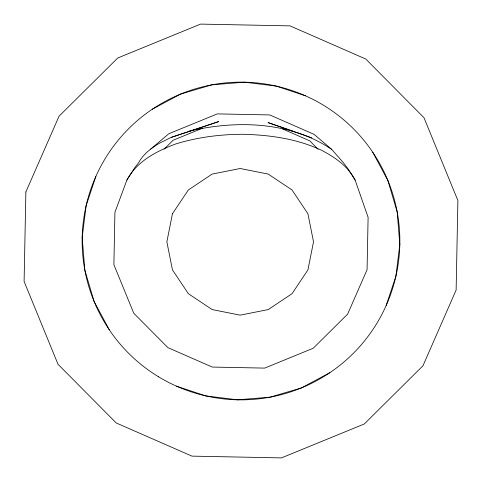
<?xml version="1.0" encoding="UTF-8"?>
<svg xmlns="http://www.w3.org/2000/svg" width="482" height="482" viewBox="0 0 482 482"><rect width="100%" height="100%" fill="white"/><g stroke="black" fill="none" stroke-linecap="round" stroke-linejoin="round"><path stroke-width="0.72" d="M95.822 176.502L86.115 205.694L82.181 237.499L84.832 270.119L94.111 301.497L109.245 329.748M386.178 305.498L395.885 276.307L399.819 244.501L397.168 211.881L387.889 180.503L372.755 152.252M171.212 137.388L218.738 121.578L171.212 137.388L159.94 142.955A138.924 53.966 0 0 0 138.78 162.506L134.562 168.013L126.868 180.141L114.933 212.267L113.891 264.696L133.761 313.234L167.881 347.636L212.267 367.067L264.696 368.109L313.234 348.239L347.636 314.119L367.067 269.733L368.109 217.304L355.132 180.141L348.058 168.887L343.22 162.506L331.652 149.36L314.119 134.364L269.733 114.933L217.304 113.891L168.766 133.761L150.673 149.107M126.868 180.141C136.731 161.331 156.536 151.125 175.659 143.985C197.518 137.201 220.358 134.339 243.211 134.273C270.131 135.002 297.514 138.816 322.036 150.498C335.267 157.536 348.197 166.404 355.132 180.141M164.127 149.179L173.134 140.244L202.151 128.363M152.252 109.245L180.503 94.111L211.881 84.832L244.501 82.181L276.307 86.115L305.498 95.822M329.748 372.755L301.497 387.889L270.119 397.168L237.499 399.819L205.694 395.885L176.502 386.178M189.101 131.164C236.3 120.018 290.309 121.392 331.652 149.36M292.899 131.164L267.998 122.561L311.758 137.81M282.356 128.845L309.703 140.81L318.108 149.287M25.877 191.963L24.1 281.44L58.003 364.259L116.222 422.967L191.963 456.123L281.44 457.9L364.259 423.997L422.967 365.778L456.123 290.037L457.9 200.56L423.997 117.741L365.778 59.033L290.037 25.877L200.56 24.1L117.741 58.003L59.033 116.222L25.877 191.963M172.448 213.767L166.868 241.831L172.454 269.89L188.348 293.677L212.14 309.571L240.199 315.15L268.257 309.571L292.044 293.677L307.938 269.89L313.511 241.831L307.926 213.767L292.032 189.98L268.239 174.086L240.181 168.507L212.122 174.086L188.335 189.98L172.448 213.767M158.56 376.791A158.861 158.861 0 0 0 399.819 244.501A158.861 158.861 0 0 0 164.621 101.708A158.861 158.861 0 0 0 158.56 376.791"/></g></svg>
